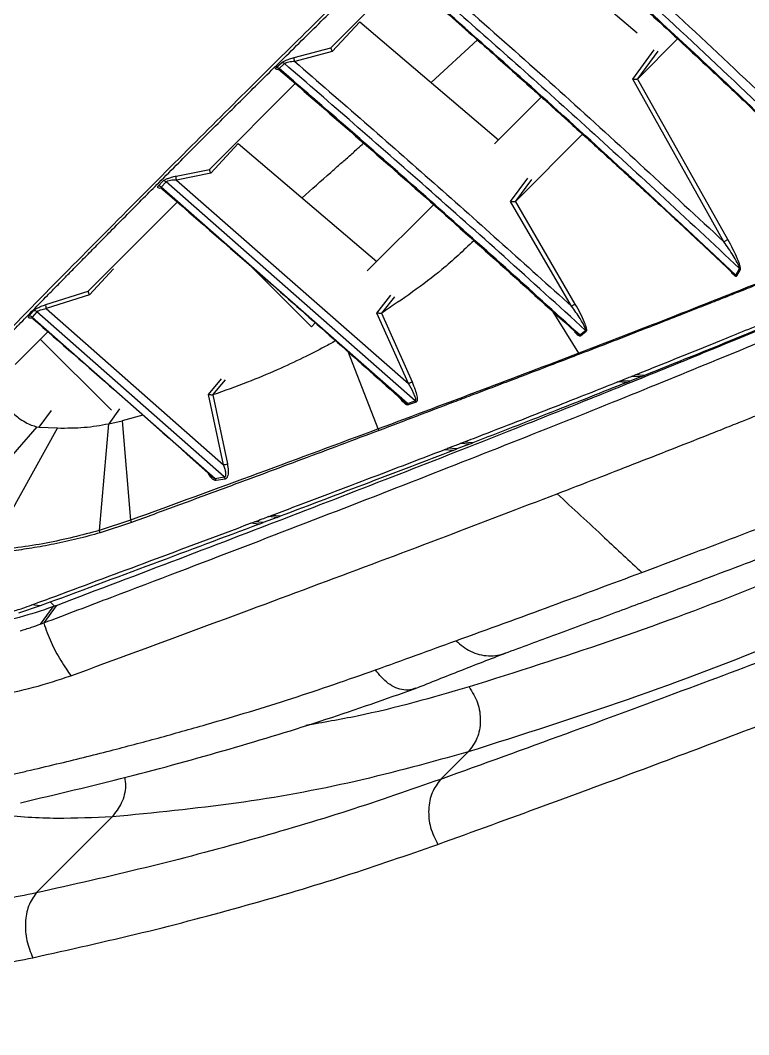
# Model space of a CAD drawing. Extents: x 400 to 501, y 484 to 634.
# Drawn here: x 483.71 to 487.59, y 574.96 to 580.38 of the extents above; entities that cross this region are included whole.
import ezdxf

# ---------------------------------------------------------------- set-up
doc = ezdxf.new("R2010")
doc.units = 0
doc.header["$MEASUREMENT"] = 0
doc.layers.add('DIM', color=3, linetype='Continuous')
doc.layers.add('GEOMETRY', color=3, linetype='Continuous', lineweight=25)

# ---------------------------------------------------------------- blocks, each defined once
blk = doc.blocks.new('2026 GRANDEE')
at = {"layer": 'GEOMETRY', "ltscale": 16}
for p, q in [((35.7394, -15.8237), (36.5716, -16.5305)), ((34.9391, -16.6104), (35.3258, -16.2229)), ((35.0918, -16.4732), (34.9459, -16.6311)), ((35.0918, -16.4732), (35.832, -17.1019)), ((34.7433, -16.6625), (34.9385, -16.6112)), ((34.9385, -16.6112), (34.9391, -16.6104)), ((35.7195, -16.5691), (35.4724, -16.7965)), ((36.5746, -16.7762), (36.787, -16.5633)), ((34.9459, -16.6311), (34.7455, -16.6839)), ((36.5473, -16.7782), (36.6622, -16.6226)), ((36.5746, -16.7762), (36.6829, -16.6296)), ((34.6463, -16.7168), (34.6749, -16.6907)), ((34.6917, -16.6957), (34.6629, -16.7218)), ((37.034, -17.646), (36.5473, -16.7782)), ((36.5746, -16.7762), (36.5734, -16.777)), ((37.0544, -17.6334), (36.5734, -16.777)), ((34.2917, -17.2596), (34.7481, -16.802)), ((35.8104, -17.1235), (36.0605, -16.8735)), ((35.9236, -17.429), (36.2799, -17.0717)), ((34.4442, -17.1226), (34.2982, -17.2806)), ((34.4442, -17.1226), (35.1834, -17.7505)), ((34.1139, -17.2955), (34.291, -17.2606)), ((34.291, -17.2606), (34.2917, -17.2596)), ((34.2982, -17.2806), (34.1152, -17.3167)), ((34.1152, -17.3167), (35.3514, -18.4028)), ((35.8964, -17.4308), (35.9892, -17.3062)), ((35.9236, -17.429), (36.0099, -17.3131)), ((34.0173, -17.3494), (34.0444, -17.3216)), ((34.0602, -17.3266), (34.0332, -17.3544)), ((35.3467, -18.5097), (34.0332, -17.3544)), ((35.3881, -18.4951), (34.0602, -17.3266)), ((33.6444, -17.909), (34.1179, -17.4339)), ((35.1319, -17.802), (35.4855, -17.4485)), ((36.2219, -17.99), (35.8964, -17.4308)), ((35.9236, -17.429), (35.922, -17.43)), ((36.2411, -17.9781), (35.922, -17.43)), ((33.7799, -17.7902), (33.6513, -17.9296)), ((34.5153, -17.7797), (34.8348, -18.0992)), ((37.0982, -17.8234), (37.1174, -17.7894)), ((37.1022, -17.8278), (37.1215, -17.7939)), ((37.1215, -17.7939), (37.1174, -17.7894)), ((33.4177, -17.9814), (33.6438, -17.9097)), ((33.6438, -17.9097), (33.6444, -17.909)), ((33.6513, -17.9296), (33.4208, -18.0026)), ((35.1835, -18.0268), (35.2585, -17.9315)), ((35.2091, -18.0271), (35.2785, -17.9391)), ((33.3277, -18.0437), (33.3528, -18.0146)), ((33.371, -18.019), (33.3461, -18.0481)), ((33.3528, -18.0146), (33.3569, -18.0107)), ((34.3698, -18.9006), (33.371, -18.019)), ((33.4208, -18.0026), (34.3659, -18.8359)), ((36.2601, -18.241), (36.1229, -18.0204)), ((33.3461, -18.0481), (34.322, -18.909)), ((35.3514, -18.4028), (35.1835, -18.0268)), ((35.2091, -18.0271), (35.2077, -18.0277)), ((35.2077, -18.0277), (35.3707, -18.3934)), ((33.2545, -18.3003), (33.4284, -18.1258)), ((34.8348, -18.0992), (34.8548, -18.0791)), ((36.266, -18.143), (36.2964, -18.1188)), ((36.2698, -18.1477), (36.3001, -18.1235)), ((36.3001, -18.1235), (36.2964, -18.1188)), ((33.3888, -18.1654), (33.7676, -18.5452)), ((35.1909, -18.6449), (35.0323, -18.2365)), ((34.2857, -18.4606), (34.3552, -18.3768)), ((34.3085, -18.4636), (34.3762, -18.3822)), ((36.516, -18.3968), (36.4657, -18.3942)), ((36.533, -18.3901), (36.4827, -18.3875)), ((36.516, -18.3969), (36.533, -18.3901)), ((36.5917, -18.3667), (36.533, -18.3901)), ((36.5917, -18.3667), (36.5414, -18.3641)), ((36.6108, -18.359), (36.5604, -18.3565)), ((36.5917, -18.3667), (36.6108, -18.359)), ((34.3659, -18.8359), (34.2857, -18.4606)), ((34.3085, -18.4636), (34.3861, -18.8303)), ((35.3467, -18.5097), (35.3881, -18.4951)), ((35.3923, -18.5021), (35.3509, -18.5169)), ((33.4464, -18.5456), (33.3808, -18.6351)), ((33.8113, -18.5374), (33.754, -18.6168)), ((33.7518, -18.6173), (33.703, -19.1866)), ((33.7518, -18.6173), (33.754, -18.6168)), ((33.754, -18.6168), (33.8249, -18.6009)), ((33.9358, -18.5715), (33.8249, -18.6009)), ((33.8249, -18.6009), (33.8693, -19.1321)), ((33.3697, -18.6333), (32.8571, -19.2261)), ((33.481, -18.6397), (33.1148, -19.2971)), ((33.3697, -18.6333), (33.3808, -18.6351)), ((33.3808, -18.6351), (33.481, -18.6397)), ((35.6767, -18.7257), (35.6101, -18.7514)), ((35.6767, -18.7257), (35.6279, -18.7224)), ((35.6957, -18.7184), (35.6469, -18.7151)), ((35.6767, -18.7257), (35.6957, -18.7184)), ((35.5902, -18.7591), (35.5416, -18.7558)), ((35.6101, -18.7514), (35.5614, -18.7481)), ((35.5902, -18.7591), (35.6101, -18.7514)), ((34.3, -18.8943), (34.3067, -18.9012)), ((34.322, -18.909), (34.3698, -18.9006)), ((34.3745, -18.9119), (34.3267, -18.9205)), ((33.8693, -19.1321), (33.703, -19.1866)), ((33.8745, -19.1442), (33.7079, -19.199)), ((34.5564, -19.1525), (34.5099, -19.1482)), ((34.5777, -19.1445), (34.5312, -19.1402)), ((34.5564, -19.1525), (34.5777, -19.1445)), ((34.651, -19.1169), (34.5777, -19.1445)), ((34.651, -19.1169), (34.6043, -19.1126)), ((34.6675, -19.1107), (34.6208, -19.1064)), ((34.651, -19.1169), (34.6675, -19.1107)), ((33.388, -19.589), (33.2728, -19.6274)), ((33.388, -19.589), (33.3441, -19.5834)), ((33.4733, -19.5877), (33.4068, -19.6797)), ((33.4638, -19.5912), (33.4434, -19.5684)), ((33.4638, -19.5912), (33.4548, -19.5945)), ((33.4732, -19.5876), (33.4638, -19.5912)), ((33.4548, -19.5945), (33.3884, -19.6865)), ((35.6697, -20.368), (35.5234, -20.5143)), ((33.7718, -20.7147), (33.3662, -21.1203))]:
    blk.add_line(p, q, dxfattribs=at)
for centre, radius, start, end in [((34.6495, -16.7364), 0.0199, 47.3407, 99.2767), ((34.6782, -16.7103), 0.0198, 47.3037, 99.5972), ((34.0197, -17.3696), 0.0204, 48.4849, 96.5922), ((34.0467, -17.3418), 0.0204, 48.4441, 96.4801), ((33.3577, -18.0343), 0.0203, 48.888, 103.8583), ((33.4562, -17.9867), 0.0388, 172.159, 204.2109), ((33.3327, -18.0634), 0.0203, 48.8672, 104.3112), ((36.2798, -18.2313), 0.0219, 206.3265, 222.4824), ((35.3297, -18.5246), 0.0226, 20.1259, 41.428), ((35.3712, -18.5101), 0.0226, 20.6481, 41.5746), ((35.2126, -18.6375), 0.0229, 198.7864, 221.3056), ((34.3495, -18.7368), 0.1005, 279.4168, 291.3895), ((34.3039, -18.9232), 0.023, 6.7429, 38.0821), ((34.3518, -18.9147), 0.0229, 7.1906, 38.1237), ((33.8935, -19.1288), 0.0244, 187.6864, 219.066), ((33.7277, -19.1841), 0.0248, 185.8783, 217.0461)]:
    blk.add_arc(centre, radius, start, end, dxfattribs=at)
for points, knots in [([(33.1112, -8.6122), (33.301, -8.8166), (33.6802, -9.2249), (34.2607, -9.8374), (34.8462, -10.4484), (35.4368, -11.0578), (36.0312, -11.6653), (36.6288, -12.2707), (37.2294, -12.8738), (37.8326, -13.4744), (38.4383, -14.0724), (39.0461, -14.6672), (39.6559, -15.2581), (40.2672, -15.8439), (40.8801, -16.4248), (41.2887, -16.8043), (41.4933, -16.9943)], [0, 0, 0, 0, 0.071643, 0.14309, 0.214489, 0.285889, 0.357236, 0.428542, 0.499851, 0.571188, 0.642541, 0.713932, 0.785365, 0.856798, 0.928296, 1, 1, 1, 1]), ([(39.7927, -17.8288), (39.5267, -17.5294), (38.9972, -16.9336), (38.1493, -16.0898), (37.2847, -15.2735), (36.3973, -14.4849), (35.4987, -13.7223), (34.5911, -12.9819), (33.6654, -12.2723), (32.7101, -11.589), (32.0461, -11.1694), (31.7122, -10.9583)], [0, 0, 0, 0, 0.113392, 0.225638, 0.337341, 0.448782, 0.560233, 0.669481, 0.778832, 0.888788, 1, 1, 1, 1]), ([(39.3403, -18.3188), (39.2421, -18.1952), (39.0437, -17.9454), (38.7328, -17.5736), (38.408, -17.1999), (38.0687, -16.8252), (37.7247, -16.4607), (37.3161, -16.0443), (36.8313, -15.573), (36.2474, -15.036), (35.7044, -14.5629), (35.2225, -14.1602), (34.82, -13.8352), (34.4245, -13.527), (34.0364, -13.2352), (33.6442, -12.9511), (33.1606, -12.6142), (32.5822, -12.2331), (31.9193, -11.8235), (31.474, -11.572), (31.2546, -11.448)], [0, 0, 0, 0, 0.044709, 0.090349, 0.13691, 0.184379, 0.232745, 0.277954, 0.348418, 0.422679, 0.500679, 0.550525, 0.598903, 0.645795, 0.691185, 0.735062, 0.781563, 0.856423, 0.929252, 1, 1, 1, 1]), ([(34.3142, -14.4286), (34.2987, -14.443), (34.2663, -14.4732), (34.2145, -14.5217), (34.1574, -14.5755), (34.0947, -14.6348), (34.0262, -14.6999), (33.948, -14.7746), (33.8674, -14.8519), (33.7863, -14.93), (33.7106, -15.0033), (33.6362, -15.0755), (33.5734, -15.1367), (33.5216, -15.1873), (33.4782, -15.2298), (33.432, -15.2751), (33.3829, -15.3233), (33.331, -15.3744), (33.2518, -15.4526), (33.146, -15.5573), (33.0052, -15.697), (32.8533, -15.8483), (32.6893, -16.0123), (32.523, -16.1794), (32.392, -16.3117), (32.2974, -16.4076), (32.2381, -16.4677), (32.1767, -16.5302), (32.113, -16.595), (32.047, -16.6624), (31.9925, -16.718), (31.9505, -16.761), (31.9149, -16.7974), (31.8673, -16.8462), (31.8025, -16.9127), (31.7222, -16.9952), (31.6261, -17.0943), (31.5559, -17.167), (31.5182, -17.2059)], [0, 0, 0, 0, 0.020725, 0.043459, 0.068203, 0.094956, 0.123719, 0.154491, 0.191833, 0.221797, 0.251605, 0.281257, 0.308509, 0.323986, 0.340419, 0.35781, 0.376156, 0.395459, 0.415718, 0.463883, 0.511317, 0.567458, 0.624789, 0.681766, 0.736941, 0.755717, 0.775071, 0.795005, 0.815518, 0.83661, 0.858281, 0.867298, 0.876345, 0.891857, 0.911979, 0.93671, 0.96605, 1, 1, 1, 1]), ([(34.3206, -14.4509), (34.2257, -14.5395), (34.0359, -14.7169), (33.7244, -15.0152), (33.3969, -15.3333), (33.0547, -15.6705), (32.6982, -16.0253), (32.3257, -16.4014), (31.938, -16.7979), (31.6635, -17.0824), (31.5262, -17.2247)], [0, 0, 0, 0, 0.124988, 0.249985, 0.374989, 0.499998, 0.625005, 0.750009, 0.875008, 1, 1, 1, 1]), ([(32.9306, -18.4176), (33.0687, -18.2759), (33.3447, -17.9927), (33.7344, -17.5979), (34.1075, -17.2223), (34.4631, -16.8668), (34.8041, -16.5285), (35.1296, -16.2087), (35.4389, -15.9085), (35.6274, -15.7301), (35.7217, -15.6409)], [0, 0, 0, 0, 0.124992, 0.249991, 0.374994, 0.500001, 0.625009, 0.750013, 0.875011, 1, 1, 1, 1]), ([(35.7707, -15.6414), (36.0042, -15.8486), (36.4712, -16.2628), (37.1581, -16.8998), (37.6049, -17.3363), (37.8283, -17.5545)], [0, 0, 0, 0, 0.333307, 0.666645, 1, 1, 1, 1]), ([(37.8401, -17.5132), (37.507, -17.1895), (36.841, -16.542), (36.1469, -15.9253), (35.7999, -15.6169)], [0, 0, 0, 0, 0.500027, 1, 1, 1, 1]), ([(35.8449, -15.592), (36.172, -15.8826), (36.8263, -16.4638), (37.4562, -17.072), (37.7711, -17.3761)], [0, 0, 0, 0, 0.49994, 1, 1, 1, 1]), ([(32.95, -18.422), (32.9846, -18.3864), (33.0472, -18.3218), (33.13, -18.2367), (33.1928, -18.1722), (33.236, -18.1278), (33.2616, -18.1016), (33.2856, -18.0771), (33.3141, -18.0478), (33.3519, -18.0092), (33.3893, -17.9709), (33.432, -17.9273), (33.4764, -17.882), (33.5258, -17.8317), (33.5776, -17.7789), (33.6369, -17.7187), (33.6996, -17.655), (33.7727, -17.581), (33.8525, -17.5002), (33.9384, -17.4136), (34.0295, -17.3219), (34.1206, -17.2303), (34.2129, -17.1378), (34.3042, -17.0466), (34.3961, -16.955), (34.4915, -16.8601), (34.5875, -16.7648), (34.69, -16.6635), (34.795, -16.5599), (34.901, -16.4557), (35.0048, -16.354), (35.1063, -16.2549), (35.2666, -16.0991), (35.485, -15.8882), (35.6569, -15.726), (35.7444, -15.6433)], [0, 0, 0, 0, 0.0311019, 0.0562823, 0.0755408, 0.0888776, 0.0962928, 0.0993371, 0.1111645, 0.1229632, 0.1347331, 0.1464743, 0.1633002, 0.1770638, 0.1936843, 0.2131618, 0.2344577, 0.254875, 0.2849745, 0.313681, 0.3409946, 0.3771606, 0.4069531, 0.436616, 0.4726308, 0.5041053, 0.5386977, 0.5764081, 0.616164, 0.6551151, 0.6953622, 0.7345344, 0.7727634, 0.8842695, 1, 1, 1, 1]), ([(35.7688, -15.6453), (35.831, -15.7), (35.953, -15.8074), (36.1268, -15.9622), (36.2836, -16.1029), (36.4185, -16.225), (36.5318, -16.3282), (36.6271, -16.4156), (36.7243, -16.5051), (36.84, -16.6122), (36.9869, -16.7493), (37.1617, -16.9141), (37.3639, -17.107), (37.5839, -17.3194), (37.7354, -17.4688), (37.8112, -17.5436)], [0, 0, 0, 0, 0.089078, 0.174911, 0.250456, 0.315714, 0.370686, 0.41537, 0.454822, 0.512826, 0.584891, 0.671017, 0.771205, 0.885455, 1, 1, 1, 1]), ([(36.8463, -15.8276), (36.933, -15.9085), (37.0995, -16.0636), (37.3391, -16.299), (37.4897, -16.4546), (37.565, -16.5325)], [0, 0, 0, 0, 0.352419, 0.676072, 1, 1, 1, 1]), ([(35.2736, -16.1212), (35.3772, -16.2116), (35.5949, -16.4018), (35.9351, -16.7036), (36.3048, -17.0363), (36.7032, -17.4006), (36.9759, -17.6566), (37.1174, -17.7894)], [0, 0, 0, 0, 0.165885, 0.348821, 0.548819, 0.765883, 1, 1, 1, 1]), ([(35.3229, -16.1028), (35.6115, -16.356), (36.1889, -16.8623), (36.7523, -17.3847), (37.034, -17.646)], [0, 0, 0, 0, 0.4999477, 1, 1, 1, 1]), ([(35.244, -16.1515), (35.299, -16.1994), (35.4075, -16.294), (35.5625, -16.4303), (35.7029, -16.5543), (35.8239, -16.6618), (35.9257, -16.7525), (36.0113, -16.8292), (36.1069, -16.9151), (36.231, -17.0272), (36.3991, -17.1799), (36.6034, -17.3672), (36.8329, -17.5796), (36.9932, -17.7305), (37.074, -17.8066)], [0, 0, 0, 0, 0.088779, 0.175047, 0.250976, 0.316565, 0.371814, 0.416724, 0.456375, 0.528026, 0.620028, 0.732383, 0.865088, 1, 1, 1, 1]), ([(37.0982, -17.8234), (36.7934, -17.5391), (36.1839, -16.9704), (35.5575, -16.4209), (35.2444, -16.1462)], [0, 0, 0, 0, 0.500025, 1, 1, 1, 1]), ([(34.9385, -16.6112), (34.9384, -16.612), (34.9381, -16.6138), (34.9395, -16.6186), (34.9422, -16.6246), (34.9446, -16.6289), (34.9459, -16.6311)], [0, 0, 0, 0, 0.232283, 0.486183, 0.732538, 1, 1, 1, 1]), ([(34.6749, -16.6907), (34.6763, -16.6896), (34.6792, -16.6873), (34.6875, -16.6825), (34.7007, -16.6765), (34.7205, -16.669), (34.7352, -16.6648), (34.7433, -16.6625)], [0, 0, 0, 0, 0.121051, 0.246209, 0.460002, 0.701191, 1, 1, 1, 1]), ([(34.7455, -16.6839), (34.7448, -16.6815), (34.7436, -16.6768), (34.7427, -16.6705), (34.7425, -16.6653), (34.743, -16.6635), (34.7433, -16.6625)], [0, 0, 0, 0, 0.2651156, 0.4999995, 0.734884, 1, 1, 1, 1]), ([(34.6639, -16.7265), (34.6611, -16.7267), (34.6528, -16.7274), (34.6454, -16.7255), (34.6419, -16.722), (34.6449, -16.7184), (34.6463, -16.7168)], [0, 0, 0, 0, 0.161771, 0.491928, 0.76808, 1, 1, 1, 1]), ([(34.6593, -16.7245), (34.903, -16.936), (35.4339, -17.397), (35.9557, -17.8686), (36.238, -18.1237)], [0, 0, 0, 0, 0.4589948, 1, 1, 1, 1]), ([(34.6649, -16.7285), (34.6636, -16.7277), (34.6612, -16.7265), (34.661, -16.724), (34.6623, -16.7225), (34.6629, -16.7218)], [0, 0, 0, 0, 0.39547, 0.702891, 1, 1, 1, 1]), ([(36.266, -18.143), (36.0012, -17.9034), (35.4714, -17.4243), (34.9324, -16.956), (34.6629, -16.7218)], [0, 0, 0, 0, 0.500017, 1, 1, 1, 1]), ([(34.7455, -16.6839), (34.7401, -16.6842), (34.7294, -16.6849), (34.7137, -16.6876), (34.7021, -16.6907), (34.6949, -16.6935), (34.6927, -16.695), (34.6917, -16.6957)], [0, 0, 0, 0, 0.260914, 0.518889, 0.767329, 0.885868, 1, 1, 1, 1]), ([(36.2964, -18.1188), (36.1516, -17.9873), (35.8703, -17.7319), (35.4571, -17.3643), (35.0671, -17.0213), (34.814, -16.8018), (34.6917, -16.6957)], [0, 0, 0, 0, 0.273502, 0.531332, 0.773494, 1, 1, 1, 1]), ([(34.7455, -16.6839), (34.9934, -16.8993), (35.4894, -17.3302), (35.9777, -17.7701), (36.2219, -17.99)], [0, 0, 0, 0, 0.499964, 1, 1, 1, 1]), ([(36.5473, -16.7782), (36.5504, -16.7784), (36.5558, -16.7789), (36.5636, -16.7787), (36.5698, -16.7782), (36.5722, -16.7774), (36.5734, -16.777)], [0, 0, 0, 0, 0.308037, 0.533684, 0.781319, 1, 1, 1, 1]), ([(34.7845, -17.4117), (34.8354, -17.3665), (34.8941, -17.3144), (34.9608, -17.2553), (34.9843, -17.2344), (35.0081, -17.2134), (35.0321, -17.1921), (35.0563, -17.1707), (35.0832, -17.1468), (35.102, -17.1301), (35.1127, -17.1205)], [0, 0, 0, 0, 0.465725, 0.536776, 0.608476, 0.680818, 0.753797, 0.827405, 0.901635, 1, 1, 1, 1]), ([(34.291, -17.2606), (34.2909, -17.2614), (34.2908, -17.2631), (34.2922, -17.2679), (34.2947, -17.274), (34.297, -17.2784), (34.2982, -17.2806)], [0, 0, 0, 0, 0.229774, 0.481892, 0.730081, 1, 1, 1, 1]), ([(34.0444, -17.3216), (34.0457, -17.3204), (34.0485, -17.3179), (34.0569, -17.3131), (34.0702, -17.3073), (34.0905, -17.3007), (34.1055, -17.2973), (34.1139, -17.2955)], [0, 0, 0, 0, 0.120644, 0.245373, 0.458195, 0.700151, 1, 1, 1, 1]), ([(34.1152, -17.3167), (34.1096, -17.3166), (34.0987, -17.3166), (34.0825, -17.3186), (34.0705, -17.3213), (34.0632, -17.3241), (34.0612, -17.3258), (34.0602, -17.3266)], [0, 0, 0, 0, 0.26333, 0.522133, 0.769642, 0.887094, 1, 1, 1, 1]), ([(34.1152, -17.3167), (34.1147, -17.3143), (34.1138, -17.3097), (34.1132, -17.3035), (34.1131, -17.2983), (34.1136, -17.2964), (34.1139, -17.2955)], [0, 0, 0, 0, 0.264653, 0.499999, 0.735346, 1, 1, 1, 1]), ([(34.0287, -17.3616), (34.0246, -17.3608), (34.0172, -17.3594), (34.0135, -17.3548), (34.0161, -17.3511), (34.0173, -17.3494)], [0, 0, 0, 0, 0.402118, 0.726347, 1, 1, 1, 1]), ([(34.0311, -17.3583), (34.2298, -17.5305), (34.6619, -17.9048), (35.0886, -18.2855), (35.3191, -18.4911)], [0, 0, 0, 0, 0.459818, 1, 1, 1, 1]), ([(34.0332, -17.3544), (34.0326, -17.3552), (34.0315, -17.3569), (34.0323, -17.3597), (34.0349, -17.3613), (34.0364, -17.3621)], [0, 0, 0, 0, 0.296692, 0.605902, 1, 1, 1, 1]), ([(35.8964, -17.4308), (35.8992, -17.431), (35.9045, -17.4313), (35.9121, -17.4313), (35.9183, -17.4309), (35.9208, -17.4303), (35.922, -17.43)], [0, 0, 0, 0, 0.279642, 0.540482, 0.780445, 1, 1, 1, 1]), ([(35.7001, -17.641), (35.6445, -17.693), (35.4944, -17.8338), (35.3194, -17.9524), (35.2091, -18.0271)], [0, 0, 0, 0, 0.369807, 1, 1, 1, 1]), ([(37.8426, -17.6177), (37.7278, -17.6633), (37.4982, -17.7545), (37.1142, -17.9072), (36.7051, -18.0692), (36.4085, -18.1837), (36.2601, -18.241)], [0, 0, 0, 0, 0.249996, 0.499995, 0.749996, 1, 1, 1, 1]), ([(37.8465, -17.6238), (37.7546, -17.66), (37.5735, -17.7315), (37.3456, -17.8218), (37.1825, -17.8864), (37.0881, -17.9237), (36.9948, -17.9606), (36.9092, -17.9943), (36.8137, -18.0319), (36.7065, -18.0741), (36.5867, -18.1209), (36.4744, -18.1647), (36.3692, -18.2054), (36.2988, -18.2325), (36.2636, -18.2461)], [0, 0, 0, 0, 0.200875, 0.396231, 0.456503, 0.516239, 0.57544, 0.630724, 0.673355, 0.748347, 0.821887, 0.882771, 0.941398, 1, 1, 1, 1]), ([(37.0544, -17.6334), (37.0533, -17.6342), (37.0513, -17.6358), (37.0462, -17.639), (37.0403, -17.6425), (37.0362, -17.6448), (37.034, -17.646)], [0, 0, 0, 0, 0.265123, 0.500012, 0.734887, 1, 1, 1, 1]), ([(37.1215, -17.7939), (37.1218, -17.7929), (37.1227, -17.7905), (37.1221, -17.783), (37.1179, -17.7656), (37.0978, -17.7136), (37.0731, -17.6681), (37.0544, -17.6334)], [0, 0, 0, 0, 0.032067, 0.075182, 0.158067, 0.359041, 1, 1, 1, 1]), ([(37.1174, -17.7894), (37.1175, -17.789), (37.1177, -17.7883), (37.1175, -17.7862), (37.1149, -17.7761), (37.1025, -17.7525), (37.0759, -17.7063), (37.0508, -17.6702), (37.034, -17.646)], [0, 0, 0, 0, 0.012072, 0.024808, 0.051838, 0.232455, 0.48621, 1, 1, 1, 1]), ([(41.0638, -17.7032), (40.8376, -17.8655), (40.3854, -18.19), (39.6695, -18.6356), (38.9266, -19.0505), (38.1549, -19.4317), (37.3548, -19.779), (36.5292, -20.0951), (35.9562, -20.277), (35.6697, -20.368)], [0, 0, 0, 0, 0.142857, 0.285714, 0.428571, 0.571429, 0.714286, 0.857143, 1, 1, 1, 1]), ([(33.4068, -19.6797), (33.5284, -19.6336), (33.8934, -19.4952), (34.4747, -19.2733), (35.1363, -19.0181), (35.759, -18.7743), (36.3394, -18.5434), (36.8775, -18.325), (37.3716, -18.121), (37.8266, -17.9305), (38.0923, -17.8182), (38.225, -17.7621)], [0, 0, 0, 0, 0.059169, 0.177623, 0.296079, 0.414529, 0.53298, 0.649693, 0.766504, 0.883304, 1, 1, 1, 1]), ([(37.0653, -17.7984), (37.0674, -17.8014), (37.0754, -17.8128), (37.086, -17.8226), (37.0944, -17.8282), (37.0977, -17.8295), (37.1004, -17.8299), (37.1016, -17.8285), (37.1022, -17.8278)], [0, 0, 0, 0, 0.1712341, 0.6465819, 0.7569254, 0.8199424, 0.9174674, 1, 1, 1, 1]), ([(37.0742, -17.8064), (37.0746, -17.8068), (37.0792, -17.812), (37.0861, -17.8182), (37.0935, -17.8236), (37.0965, -17.8245), (37.0977, -17.8242), (37.098, -17.8237), (37.0982, -17.8234)], [0, 0, 0, 0, 0.048111, 0.558989, 0.794382, 0.90044, 0.95057, 1, 1, 1, 1]), ([(37.917, -17.8257), (37.867, -17.8468), (37.7226, -17.9079), (37.4598, -18.0181), (37.1264, -18.1565), (36.7621, -18.306), (36.3729, -18.4636), (35.914, -18.6468), (35.3831, -18.8556), (34.7715, -19.0927), (34.1386, -19.3353), (33.6938, -19.504), (33.4732, -19.5877)], [0, 0, 0, 0, 0.046254, 0.13353, 0.223432, 0.315945, 0.410992, 0.504453, 0.630963, 0.756066, 0.879046, 1, 1, 1, 1]), ([(37.1022, -17.8278), (37.1016, -17.827), (37.1004, -17.8254), (37.0989, -17.8241), (37.0982, -17.8234)], [0, 0, 0, 0, 0.491159, 1, 1, 1, 1]), ([(33.6438, -17.9097), (33.6437, -17.9105), (33.6433, -17.9122), (33.6447, -17.9171), (33.6474, -17.9232), (33.65, -17.9274), (33.6513, -17.9296)], [0, 0, 0, 0, 0.2337587, 0.4886417, 0.7338124, 1, 1, 1, 1]), ([(33.3569, -18.0107), (33.3587, -18.0093), (33.3638, -18.0054), (33.3739, -17.9994), (33.3828, -17.9954), (33.3864, -17.9937)], [0, 0, 0, 0, 0.256776, 0.699361, 1, 1, 1, 1]), ([(33.371, -18.019), (33.3719, -18.0181), (33.3736, -18.0163), (33.3799, -18.0127), (33.3905, -18.0085), (33.4054, -18.0045), (33.4156, -18.0032), (33.4208, -18.0026)], [0, 0, 0, 0, 0.115786, 0.234894, 0.482837, 0.739892, 1, 1, 1, 1]), ([(33.3864, -17.9937), (33.3887, -17.9926), (33.3986, -17.9879), (33.4094, -17.9842), (33.4177, -17.9814)], [0, 0, 0, 0, 0.2354504, 1, 1, 1, 1]), ([(36.2411, -17.9781), (36.24, -17.9789), (36.238, -17.9803), (36.2332, -17.9833), (36.2277, -17.9866), (36.2239, -17.9888), (36.2219, -17.99)], [0, 0, 0, 0, 0.2640643, 0.5000045, 0.7359395, 1, 1, 1, 1]), ([(36.2964, -18.1188), (36.2966, -18.1186), (36.297, -18.1181), (36.2974, -18.1166), (36.297, -18.1129), (36.2898, -18.0925), (36.2638, -18.0494), (36.2373, -18.0117), (36.2219, -17.99)], [0, 0, 0, 0, 0.011879, 0.024081, 0.049938, 0.106745, 0.482651, 1, 1, 1, 1]), ([(36.3001, -18.1235), (36.3007, -18.1228), (36.302, -18.1214), (36.3023, -18.1183), (36.3023, -18.1157), (36.3021, -18.1123), (36.2998, -18.0994), (36.2827, -18.0524), (36.2591, -18.0104), (36.2411, -17.9781)], [0, 0, 0, 0, 0.031082, 0.06899, 0.077215, 0.093111, 0.147152, 0.345395, 1, 1, 1, 1]), ([(33.3476, -18.0524), (33.344, -18.053), (33.335, -18.0545), (33.3274, -18.053), (33.3239, -18.0494), (33.3265, -18.0455), (33.3277, -18.0437)], [0, 0, 0, 0, 0.202635, 0.515496, 0.779544, 1, 1, 1, 1]), ([(33.3485, -18.0552), (33.3473, -18.0545), (33.345, -18.0533), (33.3446, -18.0507), (33.3456, -18.049), (33.3461, -18.0481)], [0, 0, 0, 0, 0.399756, 0.705154, 1, 1, 1, 1]), ([(33.3482, -18.0556), (33.4942, -18.1828), (33.8131, -18.4604), (34.1286, -18.7421), (34.2995, -18.8948)], [0, 0, 0, 0, 0.458059, 1, 1, 1, 1]), ([(35.2077, -18.0277), (35.2066, -18.0279), (35.2041, -18.0282), (35.1983, -18.0282), (35.1911, -18.0278), (35.1861, -18.0271), (35.1835, -18.0268)], [0, 0, 0, 0, 0.208753, 0.461631, 0.721587, 1, 1, 1, 1]), ([(36.5604, -18.3565), (36.5914, -18.344), (36.7467, -18.2819), (36.9924, -18.1827), (37.1941, -18.1002), (37.2835, -18.0636)], [0, 0, 0, 0, 0.122208, 0.611082, 1, 1, 1, 1]), ([(37.3349, -18.0659), (37.2207, -18.1126), (36.9902, -18.2068), (36.738, -18.308), (36.6108, -18.359)], [0, 0, 0, 0, 0.495566, 1, 1, 1, 1]), ([(36.1443, -18.9906), (36.2825, -18.9371), (36.5582, -18.8304), (36.8491, -18.7158), (37.038, -18.6408), (37.1136, -18.6107), (37.1727, -18.587), (37.2229, -18.567), (37.2901, -18.5401), (37.37, -18.508), (37.4602, -18.4718), (37.558, -18.4324), (37.6666, -18.3884), (37.7587, -18.3511), (37.83, -18.3222), (37.8772, -18.303), (37.9216, -18.2849), (37.964, -18.2676), (38.0043, -18.2512), (38.0618, -18.2277), (38.1327, -18.1988), (38.2125, -18.1661), (38.2802, -18.1383), (38.3209, -18.1217), (38.3395, -18.114)], [0, 0, 0, 0, 0.159638, 0.318415, 0.359826, 0.401157, 0.416576, 0.437532, 0.46746, 0.506317, 0.545815, 0.591526, 0.643402, 0.701391, 0.726608, 0.750159, 0.772861, 0.794715, 0.815726, 0.835897, 0.885812, 0.929774, 0.967826, 1, 1, 1, 1]), ([(36.237, -18.1263), (36.2435, -18.1329), (36.2524, -18.1418), (36.2627, -18.1479), (36.2673, -18.149), (36.269, -18.1481), (36.2698, -18.1477)], [0, 0, 0, 0, 0.565882, 0.77708, 0.903783, 1, 1, 1, 1]), ([(36.2384, -18.1233), (36.2394, -18.1244), (36.2448, -18.1301), (36.2525, -18.1366), (36.2602, -18.1419), (36.2636, -18.1433), (36.2652, -18.1434), (36.2658, -18.1431), (36.266, -18.143)], [0, 0, 0, 0, 0.115643, 0.58539, 0.805404, 0.906605, 0.954228, 1, 1, 1, 1]), ([(34.9628, -18.1749), (34.9435, -18.1856), (34.887, -18.2171), (34.7841, -18.269), (34.6474, -18.3326), (34.4879, -18.3996), (34.3705, -18.4415), (34.3085, -18.4636)], [0, 0, 0, 0, 0.095362, 0.280027, 0.492355, 0.732346, 1, 1, 1, 1]), ([(36.2698, -18.1477), (36.2693, -18.1469), (36.2682, -18.1452), (36.2668, -18.1437), (36.266, -18.143)], [0, 0, 0, 0, 0.491139, 1, 1, 1, 1]), ([(36.2601, -18.241), (36.0897, -18.3059), (35.7488, -18.4356), (35.3769, -18.5751), (35.1909, -18.6449)], [0, 0, 0, 0, 0.500001, 1, 1, 1, 1]), ([(36.2636, -18.2461), (36.2232, -18.2616), (36.1419, -18.2928), (36.0195, -18.3396), (35.9025, -18.3842), (35.7918, -18.4263), (35.6901, -18.465), (35.5577, -18.5153), (35.3955, -18.5769), (35.2613, -18.6277), (35.1954, -18.6526)], [0, 0, 0, 0, 0.1201, 0.241391, 0.35664, 0.456541, 0.555683, 0.641741, 0.824069, 1, 1, 1, 1]), ([(36.596, -19.4105), (36.7465, -19.3538), (37.0474, -19.2405), (37.4633, -19.0803), (37.8522, -18.928), (38.2253, -18.7794), (38.5788, -18.6366), (38.8942, -18.5076), (39.0877, -18.427), (39.1866, -18.385), (39.2134, -18.3736), (39.2399, -18.3623), (39.2659, -18.3511), (39.2918, -18.34), (39.3167, -18.3293), (39.3327, -18.3221), (39.3403, -18.3188)], [0, 0, 0, 0, 0.125105, 0.25021, 0.375318, 0.500431, 0.64056, 0.780705, 0.904085, 0.917936, 0.931792, 0.945628, 0.959395, 0.973185, 0.98731, 1, 1, 1, 1]), ([(35.3514, -18.4028), (35.3534, -18.4019), (35.3572, -18.4003), (35.3626, -18.3977), (35.3674, -18.3953), (35.3696, -18.394), (35.3707, -18.3934)], [0, 0, 0, 0, 0.262302, 0.497575, 0.735622, 1, 1, 1, 1]), ([(35.3707, -18.3934), (35.3766, -18.4073), (35.387, -18.432), (35.3956, -18.4621), (35.3985, -18.481), (35.3986, -18.4915), (35.3969, -18.4979), (35.3946, -18.501), (35.393, -18.5018), (35.3923, -18.5021)], [0, 0, 0, 0, 0.361183, 0.637594, 0.749062, 0.842504, 0.92392, 0.961841, 1, 1, 1, 1]), ([(35.6469, -18.7151), (35.6816, -18.7017), (35.8554, -18.6345), (36.1325, -18.5263), (36.363, -18.4349), (36.4657, -18.3942)], [0, 0, 0, 0, 0.121707, 0.608576, 1, 1, 1, 1]), ([(36.516, -18.3968), (36.3845, -18.4489), (36.1214, -18.5532), (35.8377, -18.6633), (35.6957, -18.7184)], [0, 0, 0, 0, 0.499515, 1, 1, 1, 1]), ([(35.8658, -19.8417), (35.9572, -19.8081), (36.1533, -19.7359), (36.4347, -19.6315), (36.7073, -19.5297), (36.952, -19.4377), (37.1709, -19.355), (37.3653, -19.2811), (37.5329, -19.2171), (37.6762, -19.1622), (37.7979, -19.1153), (37.9081, -19.0728), (38.0121, -19.0325), (38.1146, -18.9927), (38.2259, -18.9493), (38.3454, -18.9027), (38.4723, -18.8529), (38.5975, -18.8037), (38.7212, -18.7548), (38.8461, -18.7054), (38.969, -18.6566), (39.0912, -18.6078), (39.2122, -18.5594), (39.3499, -18.504), (39.4509, -18.4629), (39.5179, -18.4355), (39.5394, -18.4267), (39.5609, -18.4179), (39.5826, -18.409), (39.6035, -18.4004), (39.6172, -18.3947), (39.6236, -18.392)], [0, 0, 0, 0, 0.05354, 0.1147878, 0.1718944, 0.2248491, 0.2736544, 0.3183134, 0.3588266, 0.3923214, 0.4223318, 0.4491763, 0.4757247, 0.5026586, 0.5299782, 0.5653083, 0.6012666, 0.6378538, 0.6750694, 0.7133401, 0.7549565, 0.7946301, 0.8371603, 0.8825495, 0.9468425, 0.955619, 0.9644476, 0.9733324, 0.9824062, 0.9917844, 1, 1, 1, 1]), ([(36.4657, -18.3942), (36.4681, -18.3933), (36.4738, -18.391), (36.4794, -18.3888), (36.4827, -18.3875)], [0, 0, 0, 0, 0.415452, 1, 1, 1, 1]), ([(36.4827, -18.3875), (36.4937, -18.3831), (36.5133, -18.3753), (36.5328, -18.3675), (36.5414, -18.3641)], [0, 0, 0, 0, 0.560161, 1, 1, 1, 1]), ([(36.5414, -18.3641), (36.5439, -18.3631), (36.5502, -18.3605), (36.5566, -18.358), (36.5604, -18.3565)], [0, 0, 0, 0, 0.396342, 1, 1, 1, 1]), ([(35.3881, -18.4951), (35.3885, -18.495), (35.3895, -18.4947), (35.3905, -18.4934), (35.3911, -18.4916), (35.3914, -18.4869), (35.3884, -18.4737), (35.376, -18.4438), (35.3613, -18.4193), (35.3514, -18.4028)], [0, 0, 0, 0, 0.02509, 0.050081, 0.07577, 0.102555, 0.218807, 0.472548, 1, 1, 1, 1]), ([(34.3085, -18.4636), (34.3072, -18.4638), (34.3046, -18.4641), (34.2987, -18.4634), (34.293, -18.4624), (34.2886, -18.4613), (34.2865, -18.4608), (34.2857, -18.4606)], [0, 0, 0, 0, 0.2484862, 0.499088, 0.7550034, 0.9093871, 1, 1, 1, 1]), ([(35.3509, -18.5169), (35.3491, -18.5171), (35.3453, -18.5175), (35.3354, -18.5123), (35.3219, -18.5012), (35.3126, -18.4867), (35.3078, -18.4793)], [0, 0, 0, 0, 0.130408, 0.284124, 0.634391, 1, 1, 1, 1]), ([(35.3202, -18.49), (35.3259, -18.4961), (35.3331, -18.5039), (35.3424, -18.5093), (35.3453, -18.5096), (35.3467, -18.5097)], [0, 0, 0, 0, 0.660601, 0.837744, 1, 1, 1, 1]), ([(33.2469, -18.5646), (33.2556, -18.5717), (33.2757, -18.5884), (33.308, -18.6089), (33.3415, -18.6249), (33.3603, -18.6305), (33.3697, -18.6333)], [0, 0, 0, 0, 0.216044, 0.501812, 0.752075, 1, 1, 1, 1]), ([(33.481, -18.6397), (33.5292, -18.6398), (33.6252, -18.6399), (33.7097, -18.6248), (33.7518, -18.6173)], [0, 0, 0, 0, 0.5027267, 1, 1, 1, 1]), ([(39.0792, -18.6126), (38.8983, -18.7088), (38.4983, -18.9216), (37.8531, -19.2206), (37.1488, -19.5148), (36.4245, -19.7843), (35.9246, -19.9422), (35.6747, -20.0211)], [0, 0, 0, 0, 0.170997, 0.378258, 0.58552, 0.792782, 1, 1, 1, 1]), ([(35.1909, -18.6449), (34.9802, -18.7232), (34.5588, -18.88), (34.0991, -19.048), (33.8693, -19.1321)], [0, 0, 0, 0, 0.499999, 1, 1, 1, 1]), ([(35.1954, -18.6526), (35.1274, -18.6783), (34.9931, -18.729), (34.7891, -18.8055), (34.5753, -18.8853), (34.3503, -18.9687), (34.1139, -19.0561), (33.9539, -19.115), (33.8745, -19.1442)], [0, 0, 0, 0, 0.163056, 0.322155, 0.477291, 0.654545, 0.828776, 1, 1, 1, 1]), ([(35.5614, -18.7481), (35.5739, -18.7433), (35.5961, -18.7347), (35.6182, -18.7262), (35.6279, -18.7224)], [0, 0, 0, 0, 0.5598559, 1, 1, 1, 1]), ([(35.6279, -18.7224), (35.6306, -18.7214), (35.6369, -18.719), (35.6432, -18.7166), (35.6469, -18.7151)], [0, 0, 0, 0, 0.414325, 1, 1, 1, 1]), ([(34.6208, -19.1064), (34.6593, -19.0919), (34.8518, -19.0193), (35.163, -18.9012), (35.4238, -18.801), (35.5416, -18.7558)], [0, 0, 0, 0, 0.120537, 0.602729, 1, 1, 1, 1]), ([(35.5902, -18.7591), (35.4419, -18.816), (35.1446, -18.9303), (34.8269, -19.0504), (34.6675, -19.1107)], [0, 0, 0, 0, 0.498611, 1, 1, 1, 1]), ([(35.5416, -18.7558), (35.5443, -18.7547), (35.5509, -18.7522), (35.5575, -18.7496), (35.5614, -18.7481)], [0, 0, 0, 0, 0.408361, 1, 1, 1, 1]), ([(34.3861, -18.8303), (34.3882, -18.8424), (34.3912, -18.8593), (34.3908, -18.8803), (34.3892, -18.892), (34.3863, -18.9011), (34.3828, -18.907), (34.3787, -18.9106), (34.376, -18.9115), (34.3745, -18.9119)], [0, 0, 0, 0, 0.370556, 0.515351, 0.645811, 0.749903, 0.847104, 0.922809, 1, 1, 1, 1]), ([(39.8711, -18.8065), (39.7926, -18.8428), (39.6357, -18.9155), (39.3589, -19.0368), (39.0508, -19.1674), (38.708, -19.3084), (38.331, -19.4597), (37.8951, -19.6308), (37.3931, -19.8239), (36.8168, -20.0409), (36.1977, -20.2701), (35.7483, -20.4329), (35.5234, -20.5143)], [0, 0, 0, 0, 0.093097, 0.186205, 0.279335, 0.372503, 0.465722, 0.559006, 0.669041, 0.779203, 0.889516, 1, 1, 1, 1]), ([(34.3267, -18.9205), (34.3246, -18.9205), (34.3202, -18.9206), (34.3113, -18.9162), (34.2999, -18.9053), (34.2902, -18.8931), (34.2858, -18.8834), (34.2852, -18.882)], [0, 0, 0, 0, 0.134205, 0.28482, 0.567405, 0.939053, 1, 1, 1, 1]), ([(34.3698, -18.9006), (34.3708, -18.9005), (34.3726, -18.9004), (34.3749, -18.8989), (34.3767, -18.8965), (34.3782, -18.892), (34.3788, -18.8848), (34.3777, -18.8721), (34.3737, -18.8553), (34.3685, -18.8424), (34.3659, -18.8359)], [0, 0, 0, 0, 0.055278, 0.109458, 0.164095, 0.220461, 0.339316, 0.465346, 0.728702, 1, 1, 1, 1]), ([(34.3067, -18.9012), (34.3093, -18.9032), (34.3143, -18.9072), (34.3195, -18.9084), (34.322, -18.909)], [0, 0, 0, 0, 0.519397, 1, 1, 1, 1]), ([(33.5521, -19.9616), (33.787, -19.8751), (34.2587, -19.7015), (34.9222, -19.4546), (35.5575, -19.2156), (35.9486, -19.0656), (36.1443, -18.9906)], [0, 0, 0, 0, 0.247343, 0.496757, 0.748239, 1, 1, 1, 1]), ([(36.1442, -18.9905), (36.2288, -19.0686), (36.3799, -19.2081), (36.53, -19.3486), (36.596, -19.4105)], [0, 0, 0, 0, 0.56, 1, 1, 1, 1]), ([(33.3441, -19.5834), (33.3867, -19.5677), (33.5993, -19.4887), (33.9951, -19.3414), (34.3315, -19.2152), (34.5099, -19.1482)], [0, 0, 0, 0, 0.105034, 0.525213, 1, 1, 1, 1]), ([(34.5564, -19.1525), (34.3689, -19.2229), (33.9927, -19.3642), (33.59, -19.5139), (33.388, -19.589)], [0, 0, 0, 0, 0.498267, 1, 1, 1, 1]), ([(34.5099, -19.1482), (34.5128, -19.1471), (34.5199, -19.1444), (34.527, -19.1418), (34.5312, -19.1402)], [0, 0, 0, 0, 0.413344, 1, 1, 1, 1]), ([(34.5312, -19.1402), (34.5449, -19.1351), (34.5693, -19.1259), (34.5936, -19.1167), (34.6043, -19.1126)], [0, 0, 0, 0, 0.559848, 1, 1, 1, 1]), ([(34.6043, -19.1126), (34.6071, -19.1116), (34.6126, -19.1095), (34.6181, -19.1075), (34.6208, -19.1064)], [0, 0, 0, 0, 0.5, 1, 1, 1, 1]), ([(35.5079, -20.8614), (35.6981, -20.7924), (36.0783, -20.6545), (36.6092, -20.458), (37.1097, -20.2698), (37.5764, -20.091), (38.0094, -19.9218), (38.4321, -19.753), (38.8371, -19.587), (39.2157, -19.4263), (39.5511, -19.2787), (39.7365, -19.1916), (39.8292, -19.148)], [0, 0, 0, 0, 0.0937683, 0.1873986, 0.2809052, 0.3743062, 0.4676209, 0.560866, 0.6706904, 0.7804675, 0.8902278, 1, 1, 1, 1]), ([(33.703, -19.1866), (33.6106, -19.211), (33.4256, -19.2599), (33.2184, -19.2847), (33.1148, -19.2971)], [0, 0, 0, 0, 0.499993, 1, 1, 1, 1]), ([(33.7079, -19.199), (33.6676, -19.2102), (33.5875, -19.2325), (33.4654, -19.2592), (33.3469, -19.2805), (33.2326, -19.2971), (33.1563, -19.3051), (33.1183, -19.3091)], [0, 0, 0, 0, 0.219876, 0.437119, 0.636174, 0.818383, 1, 1, 1, 1]), ([(35.6046, -19.7748), (35.7767, -19.7123), (36.121, -19.5871), (36.4376, -19.4694), (36.596, -19.4105)], [0, 0, 0, 0, 0.4999209, 1, 1, 1, 1]), ([(33.2303, -19.6216), (33.2519, -19.6149), (33.2906, -19.603), (33.3278, -19.5894), (33.3441, -19.5834)], [0, 0, 0, 0, 0.560267, 1, 1, 1, 1]), ([(33.4547, -19.5945), (33.3961, -19.614), (33.2812, -19.6523), (33.0975, -19.6915), (32.9697, -19.7059), (32.9072, -19.7129)], [0, 0, 0, 0, 0.347624, 0.680411, 1, 1, 1, 1]), ([(33.2815, -19.7221), (33.3018, -19.7158), (33.338, -19.7046), (33.373, -19.692), (33.3884, -19.6865)], [0, 0, 0, 0, 0.56, 1, 1, 1, 1]), ([(33.3884, -19.6866), (33.3918, -19.6853), (33.398, -19.683), (33.4041, -19.6807), (33.4068, -19.6797)], [0, 0, 0, 0, 0.56, 1, 1, 1, 1]), ([(33.4068, -19.6797), (33.419, -19.7145), (33.4433, -19.7843), (33.4794, -19.8481), (33.4975, -19.8801)], [0, 0, 0, 0, 0.499221, 1, 1, 1, 1]), ([(35.1755, -19.9308), (35.2481, -19.9045), (35.3933, -19.8519), (35.5341, -19.8005), (35.6046, -19.7748)], [0, 0, 0, 0, 0.50007, 1, 1, 1, 1]), ([(35.6052, -19.7756), (35.6302, -19.7961), (35.6686, -19.8275), (35.7297, -19.8494), (35.7785, -19.8569), (35.8249, -19.8549), (35.8529, -19.8455), (35.8656, -19.8412)], [0, 0, 0, 0, 0.323426, 0.4972641, 0.6747214, 0.8521666, 1, 1, 1, 1]), ([(35.3894, -20.0293), (35.47, -19.997), (35.6316, -19.9325), (35.79, -19.8712), (35.8694, -19.8405)], [0, 0, 0, 0, 0.4989193, 1, 1, 1, 1]), ([(33.4975, -19.8801), (33.5075, -19.8956), (33.5252, -19.9232), (33.5439, -19.9499), (33.5521, -19.9616)], [0, 0, 0, 0, 0.561956, 1, 1, 1, 1]), ([(32.9394, -20.0905), (33.0095, -20.0832), (33.1527, -20.0684), (33.3584, -20.0259), (33.4865, -19.9834), (33.5521, -19.9616)], [0, 0, 0, 0, 0.319514, 0.651782, 1, 1, 1, 1]), ([(33.1063, -20.5174), (33.121, -20.5141), (33.1468, -20.5084), (33.1836, -20.5002), (33.217, -20.4927), (33.2505, -20.4851), (33.2839, -20.4775), (33.3595, -20.4601), (33.5202, -20.4221), (33.7543, -20.3639), (34.0202, -20.2935), (34.3468, -20.2018), (34.7399, -20.083), (35.0288, -19.9821), (35.1754, -19.9309)], [0, 0, 0, 0, 0.0192858, 0.0339824, 0.0487378, 0.063552, 0.0784248, 0.0933562, 0.1645349, 0.2948545, 0.4146649, 0.5382116, 0.7655741, 1, 1, 1, 1]), ([(35.3888, -20.0277), (35.3825, -20.0304), (35.3634, -20.0387), (35.3273, -20.0392), (35.2841, -20.0278), (35.2293, -19.9961), (35.197, -19.9569), (35.1755, -19.9308)], [0, 0, 0, 0, 0.0894149, 0.2719561, 0.4545049, 0.6373215, 1, 1, 1, 1]), ([(35.6747, -20.0211), (35.4795, -20.0778), (35.1989, -20.1593), (34.8966, -20.2111), (34.8047, -20.2268)], [0, 0, 0, 0, 0.6959041, 1, 1, 1, 1]), ([(35.6747, -20.0211), (35.6919, -20.0488), (35.7262, -20.104), (35.7398, -20.2034), (35.7234, -20.2989), (35.6876, -20.345), (35.6697, -20.368)], [0, 0, 0, 0, 0.25, 0.5, 0.75, 1, 1, 1, 1]), ([(33.2824, -20.6392), (33.4741, -20.594), (33.8575, -20.5035), (34.3996, -20.354), (34.9142, -20.1972), (35.2312, -20.085), (35.3877, -20.0296)], [0, 0, 0, 0, 0.251394, 0.502933, 0.754501, 1, 1, 1, 1]), ([(35.6697, -20.368), (35.4709, -20.4232), (35.0732, -20.5337), (34.4396, -20.6495), (33.9943, -20.693), (33.7718, -20.7147)], [0, 0, 0, 0, 0.333271, 0.666729, 1, 1, 1, 1]), ([(33.8389, -20.5044), (33.8407, -20.5191), (33.8468, -20.5661), (33.8253, -20.6456), (33.7896, -20.6917), (33.7718, -20.7147)], [0, 0, 0, 0, 0.184701, 0.59235, 1, 1, 1, 1]), ([(35.5234, -20.5143), (35.3604, -20.571), (35.0341, -20.6847), (34.5064, -20.8413), (33.9536, -20.9884), (33.5622, -21.0763), (33.3662, -21.1203)], [0, 0, 0, 0, 0.2489715, 0.4986725, 0.7490394, 1, 1, 1, 1]), ([(35.5234, -20.5143), (35.5065, -20.5367), (35.4729, -20.5815), (35.4555, -20.6741), (35.4643, -20.7727), (35.4934, -20.8318), (35.5079, -20.8614)], [0, 0, 0, 0, 0.25, 0.5, 0.75, 1, 1, 1, 1]), ([(33.7718, -20.7147), (33.6748, -20.719), (33.4808, -20.7276), (33.2361, -20.7139), (33.0866, -20.6898), (33.0464, -20.6833)], [0, 0, 0, 0, 0.422248, 0.845047, 1, 1, 1, 1]), ([(33.3484, -21.466), (33.5446, -21.4223), (33.9366, -21.335), (34.4901, -21.1883), (35.0182, -21.0319), (35.3449, -20.9182), (35.5079, -20.8614)], [0, 0, 0, 0, 0.251025, 0.501409, 0.751086, 1, 1, 1, 1]), ([(33.3662, -21.1203), (33.3099, -21.1319), (33.1973, -21.1551), (33.0222, -21.1813), (32.8124, -21.2042), (32.5649, -21.2195), (32.3721, -21.2174), (32.2754, -21.2163)], [0, 0, 0, 0, 0.165645, 0.331324, 0.49765, 0.748234, 1, 1, 1, 1]), ([(33.3662, -21.1203), (33.3515, -21.1423), (33.322, -21.1865), (33.306, -21.2782), (33.3123, -21.3765), (33.3364, -21.4362), (33.3484, -21.466)], [0, 0, 0, 0, 0.25, 0.5, 0.75, 1, 1, 1, 1]), ([(35.2072, -24.4441), (34.9719, -24.2519), (34.5014, -23.8675), (33.7854, -23.2767), (33.0679, -22.6719), (32.3512, -22.0523), (31.8786, -21.6249), (31.6423, -21.4112)], [0, 0, 0, 0, 0.200184, 0.400292, 0.600352, 0.800275, 1, 1, 1, 1]), ([(32.2253, -21.5577), (32.3249, -21.5595), (32.5236, -21.563), (32.7784, -21.5489), (32.9944, -21.5267), (33.1746, -21.5008), (33.2905, -21.4776), (33.3484, -21.466)], [0, 0, 0, 0, 0.251825, 0.502428, 0.668743, 0.834396, 1, 1, 1, 1])]:
    blk.add_open_spline(points, degree=3, knots=knots, dxfattribs=at)

msp = doc.modelspace()

# ---------------------------------------------------------------- block references
at = {"layer": 'DIM'}
msp.add_blockref('2026 GRANDEE', (450.4248, 596.8403), dxfattribs=at)

doc.saveas('drawing.dxf')
